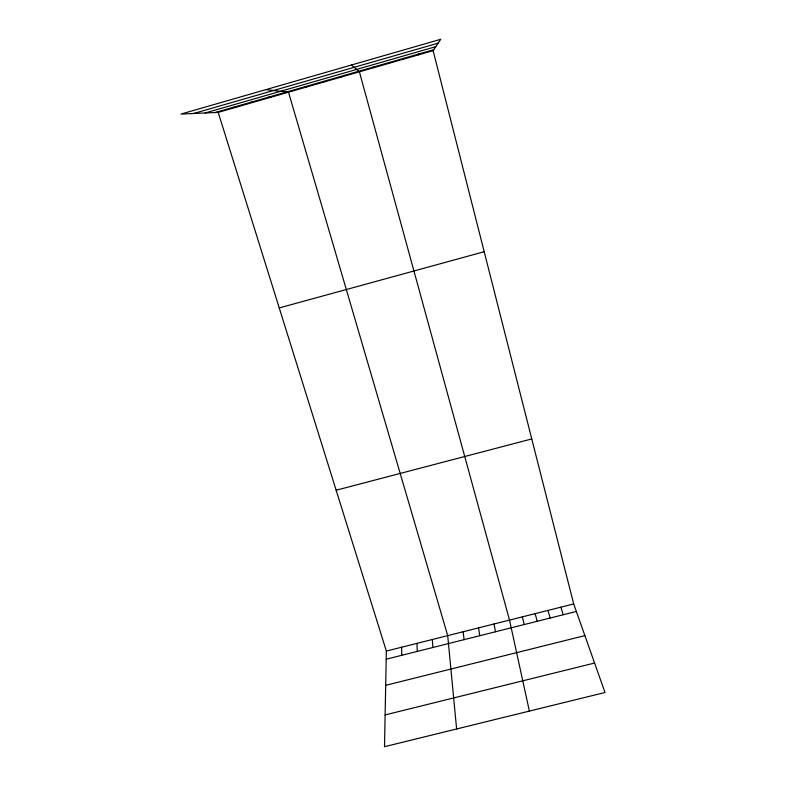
<?xml version="1.0" encoding="UTF-8"?>
<svg xmlns="http://www.w3.org/2000/svg" width="786" height="786" viewBox="0 0 786 786"><rect width="100%" height="100%" fill="white"/><g stroke="black" fill="none" stroke-linecap="round" stroke-linejoin="round"><path stroke-width="1.18" d="M218.203 112.388L386.358 651.063L384.501 746.7L605.004 692.505L573.692 603.943L433.106 50.648L440.73 39.3L180.996 114.068L218.203 112.388L433.106 50.648M403.542 59.137L403.66 58.351M418.309 54.902L418.683 54.038M193.582 113.498L438.146 43.151M205.117 112.978L435.788 46.659M215.118 112.526L433.734 49.705M279.246 307.925L484.196 251.726M336.153 490.218L531.768 438.942M386.358 651.063L573.692 603.943M386.201 659.208L576.354 611.459M385.69 685.323L584.892 635.619M385.12 714.926L594.589 663.04M232.931 107.407L235.721 107.358M250.783 102.278L253.279 102.308M268.684 97.13L270.865 97.258M265.796 89.653L288.501 92.188L447.715 635.638L456.617 728.976M304.595 86.814L306.167 87.118M322.604 81.646L323.871 82.029M340.652 76.458L341.615 76.93M351.489 64.983L359.408 71.821L509.525 620.085L529.371 711.094M373.694 66.957L374.087 67.606M560.821 607.175L563.277 614.74M547.96 610.417L550.229 618.022M535.128 613.64L537.202 621.294M522.317 616.863L524.193 624.556M388.657 62.664L388.805 63.371M494.03 623.986L495.475 631.767M478.556 627.876L479.784 635.707M463.121 631.757L464.113 639.647M432.329 639.499L432.86 647.487M416.983 643.361L417.278 651.398M401.656 647.222L401.725 655.308"/></g></svg>
